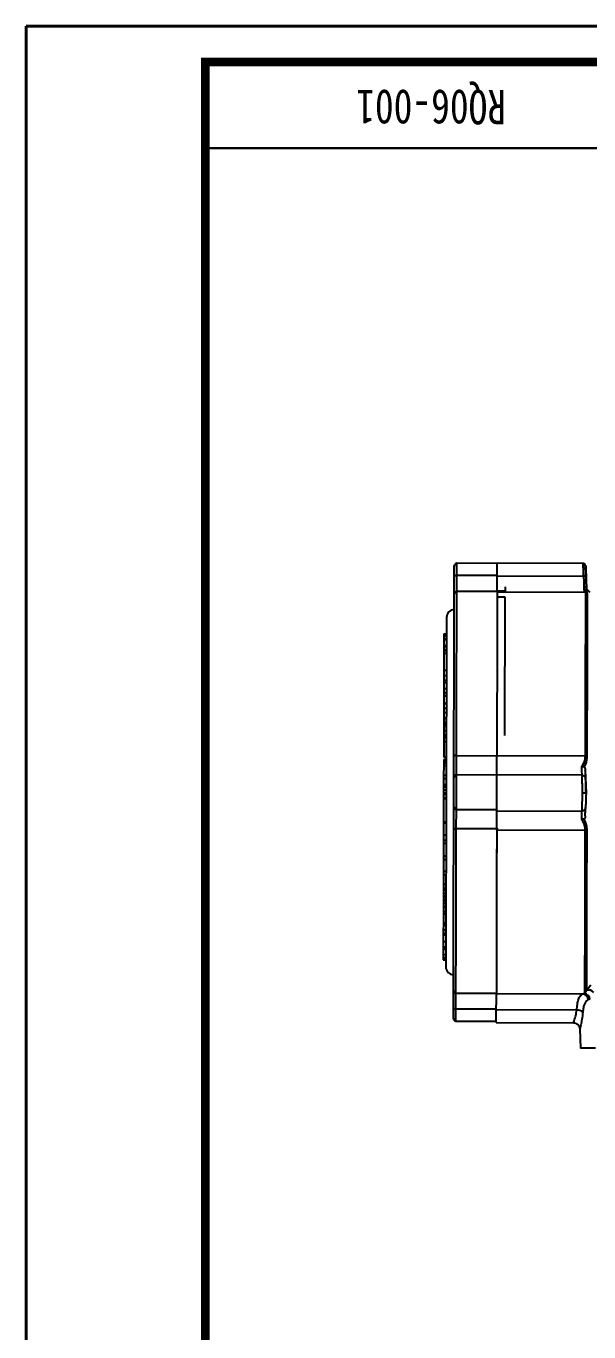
# Model space of a CAD drawing. Header units: millimetres. Extents: x 2642 to 4256, y 821 to 2003.
# Drawn here: x 2642 to 2862, y 1491 to 2003 of the extents above; entities that cross this region are included whole.
import ezdxf

# ---------------------------------------------------------------- set-up
doc = ezdxf.new("R2010")
doc.units = ezdxf.units.MM
doc.layers.add('4-尺寸线', color=3, linetype='Continuous', lineweight=13)
doc.layers.add('粗实线', color=7, linetype='Continuous', lineweight=40)
doc.styles.get("Standard").update_dxf_attribs({"font": 'arial.ttf'})

# ---------------------------------------------------------------- blocks, each defined once
blk = doc.blocks.new('图框2')
for p in [(22181, 6629.57), (23795.37, 7810.82)]:
    blk.add_line(p, (22181, 7810.82))
at = {"const_width": 3.38}
blk.add_lwpolyline([(23781.31, 7796.75), (22251.31, 7796.75), (22251.31, 6643.63), (23781.31, 6643.63)], close=True, dxfattribs=at)
at = {"const_width": 0.844}
blk.add_lwpolyline([(22420.06, 7796.75), (22420.06, 7763), (22251.31, 7763)], dxfattribs=at)
at = {"layer": '4-尺寸线', "insert": (22339.78, 7780.77), "char_height": 13.5, "width": 168.75, "attachment_point": 5, "rotation": 180}
blk.add_mtext('\\pt148.5;{\\fSimSun|b0|i0|c134|p2;\\W0.8;RQ06-001}', dxfattribs=at)

msp = doc.modelspace()

# ---------------------------------------------------------------- linework, layer by layer
at = {"color": 7, "linetype": 'Continuous', "lineweight": 25}
for p, q in [((2810.408, 1787.41), (2810.418, 1792.078)), ((2826.261, 1792.045), (2810.418, 1792.078)), ((2860.098, 1792.008), (2826.261, 1792.08)), ((2810.395, 1781.088), (2810.408, 1787.41)), ((2810.408, 1787.41), (2826.251, 1787.376)), ((2826.25, 1787.145), (2860.085, 1787.073)), ((2826.395, 1781.054), (2810.395, 1781.088)), ((2826.39, 1778.754), (2826.395, 1781.054)), ((2829.395, 1781.104), (2826.395, 1781.11)), ((2826.395, 1781.11), (2826.395, 1781.054)), ((2829.395, 1781.104), (2829.394, 1780.875)), ((2829.398, 1782.834), (2829.395, 1781.104)), ((2860.241, 1782.763), (2860.239, 1781.675)), ((2862.651, 1780.588), (2861.239, 1782.005)), ((2861.24, 1781.998), (2861.239, 1782.005)), ((2829.39, 1778.747), (2826.39, 1778.754)), ((2860.822, 1780.659), (2826.394, 1780.733)), ((2829.274, 1724.646), (2829.39, 1778.747)), ((2805.354, 1762.231), (2805.349, 1759.87)), ((2805.355, 1762.58), (2805.354, 1762.231)), ((2805.354, 1762.231), (2806.354, 1762.229)), ((2805.357, 1763.674), (2805.355, 1762.58)), ((2805.355, 1762.58), (2806.355, 1762.578)), ((2805.358, 1763.944), (2805.357, 1763.674)), ((2805.357, 1763.674), (2806.357, 1763.672)), ((2805.359, 1764.445), (2805.358, 1763.944)), ((2805.358, 1763.944), (2806.358, 1763.942)), ((2805.359, 1764.445), (2806.359, 1764.443)), ((2805.343, 1756.906), (2805.329, 1750.2)), ((2805.345, 1757.954), (2805.343, 1756.906)), ((2805.343, 1756.906), (2806.343, 1756.904)), ((2805.346, 1758.288), (2805.345, 1757.954)), ((2805.345, 1757.954), (2806.345, 1757.952)), ((2805.348, 1759.449), (2805.346, 1758.288)), ((2805.346, 1758.288), (2806.346, 1758.286)), ((2805.349, 1759.87), (2805.348, 1759.449)), ((2805.348, 1759.449), (2806.348, 1759.447)), ((2805.349, 1759.87), (2806.349, 1759.868)), ((2805.329, 1750.2), (2805.324, 1748.161)), ((2805.329, 1750.2), (2806.329, 1750.198)), ((2805.318, 1745.194), (2805.313, 1743.057)), ((2805.32, 1746.239), (2805.318, 1745.194)), ((2806.318, 1745.192), (2805.318, 1745.194)), ((2805.324, 1748.161), (2805.32, 1746.239)), ((2805.32, 1746.239), (2806.32, 1746.237)), ((2805.324, 1748.161), (2806.324, 1748.158)), ((2805.309, 1741.155), (2805.307, 1740.128)), ((2805.307, 1740.128), (2806.307, 1740.126)), ((2805.31, 1741.594), (2805.309, 1741.084)), ((2805.31, 1741.493), (2805.309, 1741.155)), ((2805.31, 1741.493), (2805.309, 1741.155)), ((2805.309, 1741.155), (2806.309, 1741.153)), ((2805.313, 1743.057), (2805.31, 1741.493)), ((2805.31, 1741.493), (2806.31, 1741.491)), ((2805.313, 1743.057), (2806.313, 1743.055)), ((2805.297, 1735.309), (2805.293, 1733.655)), ((2805.301, 1737.096), (2805.297, 1735.309)), ((2805.297, 1735.309), (2806.297, 1735.307)), ((2805.301, 1737.233), (2806.301, 1737.231)), ((2805.301, 1737.096), (2806.301, 1737.094)), ((2805.285, 1729.772), (2805.283, 1729.032)), ((2805.288, 1731.431), (2805.285, 1729.772)), ((2805.285, 1729.772), (2806.285, 1729.77)), ((2805.289, 1731.703), (2805.288, 1731.431)), ((2805.288, 1731.431), (2806.288, 1731.429)), ((2805.293, 1733.655), (2805.289, 1731.703)), ((2805.289, 1731.703), (2806.289, 1731.701)), ((2805.293, 1733.655), (2806.293, 1733.653)), ((2805.274, 1724.884), (2805.273, 1724.057)), ((2805.278, 1726.528), (2805.274, 1724.884)), ((2805.274, 1724.884), (2806.274, 1724.882)), ((2805.282, 1728.187), (2805.278, 1726.528)), ((2805.278, 1726.528), (2806.278, 1726.526)), ((2805.283, 1729.032), (2805.282, 1728.459)), ((2805.282, 1728.459), (2806.282, 1728.457)), ((2805.282, 1728.459), (2805.282, 1728.187)), ((2805.282, 1728.187), (2806.282, 1728.185)), ((2805.283, 1729.032), (2806.283, 1729.03)), ((2805.269, 1722.232), (2805.256, 1716.144)), ((2805.272, 1723.808), (2805.269, 1722.243)), ((2805.269, 1722.243), (2806.269, 1722.241)), ((2805.273, 1724.057), (2805.272, 1723.808)), ((2805.272, 1723.808), (2806.272, 1723.806)), ((2805.273, 1724.057), (2806.273, 1724.055)), ((2805.252, 1714.442), (2805.251, 1714.05)), ((2805.253, 1715), (2805.252, 1714.442)), ((2805.252, 1714.442), (2806.252, 1714.44)), ((2805.253, 1715), (2806.253, 1714.998)), ((2805.254, 1715.144), (2806.254, 1715.142)), ((2805.256, 1716.144), (2806.256, 1716.142)), ((2810.241, 1709.119), (2810.257, 1716.691)), ((2810.257, 1716.691), (2826.1, 1716.657)), ((2826.1, 1716.697), (2860.685, 1716.623)), ((2805.249, 1712.809), (2805.241, 1709.069)), ((2805.251, 1713.907), (2805.249, 1712.809)), ((2805.249, 1712.809), (2806.249, 1712.806)), ((2805.251, 1714.05), (2806.251, 1714.048)), ((2805.251, 1714.05), (2805.251, 1713.907)), ((2805.251, 1713.907), (2806.251, 1713.904)), ((2860.094, 1713.734), (2859.263, 1712.28)), ((2860.152, 1713.716), (2860.094, 1713.734)), ((2860.8, 1713.362), (2860.255, 1712.213)), ((2860.775, 1710.95), (2861.068, 1702.005)), ((2805.231, 1704.589), (2805.228, 1703.337)), ((2805.232, 1705.197), (2805.231, 1704.589)), ((2805.231, 1704.446), (2806.231, 1704.444)), ((2805.233, 1705.428), (2805.232, 1705.197)), ((2805.232, 1705.197), (2806.232, 1705.195)), ((2805.235, 1706.497), (2805.233, 1705.63)), ((2805.233, 1705.63), (2805.233, 1705.428)), ((2805.233, 1705.428), (2806.233, 1705.426)), ((2805.236, 1706.843), (2805.235, 1706.497)), ((2805.237, 1707.479), (2805.236, 1706.843)), ((2805.238, 1707.74), (2805.237, 1707.56)), ((2805.237, 1707.56), (2805.237, 1707.479)), ((2805.241, 1709.069), (2805.238, 1707.74)), ((2805.238, 1707.74), (2806.238, 1707.738)), ((2805.241, 1709.069), (2806.241, 1709.067)), ((2810.212, 1695.638), (2810.241, 1709.119)), ((2826.084, 1709.085), (2810.241, 1709.119)), ((2859.386, 1709.056), (2826.084, 1709.128)), ((2805.221, 1699.868), (2805.194, 1687.139)), ((2805.222, 1700.144), (2805.221, 1699.868)), ((2805.221, 1699.868), (2806.221, 1699.866)), ((2805.222, 1700.144), (2806.222, 1700.142)), ((2805.225, 1701.95), (2806.225, 1701.948)), ((2805.225, 1701.634), (2806.225, 1701.631)), ((2805.225, 1701.634), (2805.225, 1701.576)), ((2805.225, 1701.576), (2806.225, 1701.574)), ((2805.228, 1703.337), (2805.226, 1702.124)), ((2805.226, 1702.124), (2806.226, 1702.122)), ((2805.228, 1703.337), (2806.228, 1703.335)), ((2861.068, 1702.005), (2861.068, 1702.005)), ((2810.196, 1688.066), (2810.212, 1695.638)), ((2810.212, 1695.638), (2826.055, 1695.605)), ((2826.053, 1695.032), (2859.356, 1694.961)), ((2806.201, 1690.625), (2805.201, 1690.628)), ((2805.201, 1690.405), (2806.201, 1690.403)), ((2859.219, 1691.738), (2860.043, 1690.28)), ((2860.211, 1691.8), (2860.791, 1690.544)), ((2805.191, 1685.718), (2805.186, 1683.543)), ((2805.191, 1685.718), (2806.191, 1685.716)), ((2826.196, 1688.032), (2810.196, 1688.066)), ((2860.623, 1687.388), (2826.037, 1687.462)), ((2826.176, 1678.646), (2826.196, 1688.032)), ((2826.196, 1688.319), (2826.196, 1688.032)), ((2805.184, 1682.352), (2805.173, 1677.392)), ((2805.186, 1683.543), (2805.184, 1682.352)), ((2805.184, 1682.352), (2806.184, 1682.35)), ((2805.186, 1683.543), (2806.186, 1683.541)), ((2805.17, 1675.97), (2805.16, 1671.486)), ((2805.173, 1677.359), (2805.17, 1675.97)), ((2805.17, 1675.97), (2806.17, 1675.968)), ((2805.173, 1677.392), (2806.173, 1677.389)), ((2805.173, 1677.392), (2805.173, 1677.359)), ((2805.173, 1677.359), (2806.173, 1677.357)), ((2805.157, 1670.01), (2805.15, 1666.465)), ((2805.158, 1670.171), (2805.157, 1670.01)), ((2805.157, 1670.01), (2806.157, 1670.007)), ((2805.16, 1671.486), (2805.158, 1670.171)), ((2805.158, 1670.171), (2806.158, 1670.169)), ((2805.16, 1671.486), (2806.16, 1671.484)), ((2805.143, 1663.451), (2805.141, 1662.4)), ((2805.146, 1664.788), (2805.143, 1663.451)), ((2805.145, 1664.144), (2806.145, 1664.141)), ((2805.149, 1666.363), (2805.146, 1664.797)), ((2805.146, 1664.797), (2806.146, 1664.795)), ((2805.146, 1664.569), (2806.146, 1664.567)), ((2805.15, 1666.465), (2805.149, 1666.363)), ((2805.15, 1666.465), (2805.149, 1666.363)), ((2805.149, 1666.363), (2806.149, 1666.361)), ((2805.15, 1666.465), (2806.15, 1666.463)), ((2805.133, 1658.87), (2805.13, 1657.525)), ((2805.136, 1659.935), (2805.133, 1658.87)), ((2805.133, 1658.87), (2806.133, 1658.868)), ((2805.138, 1661.263), (2805.136, 1660.149)), ((2805.136, 1660.149), (2806.136, 1660.147)), ((2805.136, 1660.149), (2805.136, 1659.935)), ((2805.136, 1659.935), (2806.136, 1659.933)), ((2805.138, 1661.263), (2806.138, 1661.26)), ((2805.139, 1661.711), (2806.139, 1661.709)), ((2805.142, 1662.745), (2806.142, 1662.743)), ((2805.124, 1654.701), (2805.117, 1651.124)), ((2805.126, 1655.561), (2805.124, 1654.701)), ((2805.124, 1654.701), (2806.124, 1654.699)), ((2805.13, 1657.312), (2805.126, 1655.561)), ((2805.126, 1655.561), (2806.126, 1655.558)), ((2805.13, 1657.525), (2806.13, 1657.523)), ((2805.13, 1657.525), (2805.13, 1657.312)), ((2805.13, 1657.312), (2806.13, 1657.309)), ((2805.111, 1648.313), (2805.108, 1647.092)), ((2805.115, 1650.178), (2805.111, 1648.568)), ((2805.111, 1648.568), (2806.111, 1648.565)), ((2805.111, 1648.568), (2805.111, 1648.313)), ((2805.111, 1648.313), (2806.111, 1648.311)), ((2805.117, 1651.124), (2805.115, 1650.361)), ((2805.115, 1650.361), (2806.115, 1650.359)), ((2805.115, 1650.361), (2805.115, 1650.178)), ((2805.115, 1650.178), (2806.115, 1650.176)), ((2805.117, 1651.124), (2806.117, 1651.121)), ((2805.101, 1643.922), (2805.097, 1641.728)), ((2805.107, 1646.525), (2805.101, 1643.922)), ((2805.101, 1643.922), (2806.101, 1643.92)), ((2805.108, 1647.092), (2805.107, 1646.525)), ((2805.107, 1646.525), (2806.107, 1646.523)), ((2805.108, 1647.092), (2806.108, 1647.09)), ((2805.09, 1638.781), (2805.088, 1637.646)), ((2805.088, 1637.646), (2806.088, 1637.644)), ((2805.088, 1637.646), (2805.088, 1637.475)), ((2805.095, 1640.877), (2805.09, 1638.781)), ((2805.09, 1638.781), (2806.09, 1638.779)), ((2805.097, 1641.661), (2805.095, 1640.921)), ((2805.095, 1640.921), (2805.095, 1640.877)), ((2805.095, 1640.921), (2806.095, 1640.919)), ((2805.095, 1640.877), (2806.095, 1640.875)), ((2805.097, 1641.728), (2806.097, 1641.726)), ((2805.097, 1641.728), (2805.097, 1641.661)), ((2805.097, 1641.661), (2806.097, 1641.659)), ((2805.088, 1637.475), (2805.086, 1636.86)), ((2805.086, 1636.86), (2806.086, 1636.858)), ((2805.086, 1636.86), (2805.086, 1636.638)), ((2805.086, 1636.638), (2806.086, 1636.636)), ((2805.088, 1637.475), (2806.088, 1637.472)), ((2810.045, 1617.347), (2810.058, 1623.67)), ((2810.058, 1623.67), (2825.901, 1623.636)), ((2825.9, 1623.427), (2859.776, 1623.355)), ((2859.776, 1623.355), (2860.487, 1623.575)), ((2861.196, 1624.661), (2862.908, 1626.925)), ((2810.035, 1612.679), (2810.045, 1617.347)), ((2825.887, 1617.313), (2810.045, 1617.347)), ((2862.586, 1621.207), (2861.935, 1620.979)), ((2810.035, 1612.679), (2825.877, 1612.645)), ((2825.876, 1612.08), (2856.113, 1612.016)), ((2857.403, 1616.948), (2825.887, 1617.015)), ((2858.605, 1609.634), (2858.855, 1602.01))]:
    msp.add_line(p, q, dxfattribs=at)
at = {"color": 7, "linetype": 'Continuous', "lineweight": 25, "flags": 128}
for points in [[(2809.407, 1787.061), (2809.427, 1787.129), (2809.484, 1787.195), (2809.576, 1787.256), (2809.701, 1787.309), (2809.852, 1787.352), (2810.025, 1787.384), (2810.213, 1787.404), (2810.408, 1787.41)], [(2810.257, 1716.691), (2810.268, 1721.95), (2810.279, 1727.121), (2810.29, 1732.18), (2810.301, 1737.104), (2810.311, 1741.87), (2810.321, 1746.458), (2810.33, 1750.847), (2810.339, 1755.016), (2810.347, 1758.947), (2810.355, 1762.622), (2810.362, 1766.025), (2810.369, 1769.139), (2810.375, 1771.952), (2810.38, 1774.449), (2810.385, 1776.621), (2810.389, 1778.456), (2810.392, 1779.947), (2810.395, 1781.088)], [(2860.822, 1780.659), (2860.82, 1779.507), (2860.817, 1778.009), (2860.813, 1776.171), (2860.808, 1774.002), (2860.803, 1771.511), (2860.797, 1768.71), (2860.79, 1765.61), (2860.783, 1762.227), (2860.775, 1758.574), (2860.767, 1754.669), (2860.758, 1750.529), (2860.749, 1746.172), (2860.739, 1741.617), (2860.729, 1736.886), (2860.718, 1731.999), (2860.708, 1726.978), (2860.697, 1721.845), (2860.685, 1716.623)], [(2861.529, 1780.37), (2861.526, 1779.222), (2861.523, 1777.729), (2861.519, 1775.898), (2861.515, 1773.737), (2861.509, 1771.255), (2861.503, 1768.464), (2861.497, 1765.376), (2861.49, 1762.005), (2861.482, 1758.366), (2861.474, 1754.475), (2861.465, 1750.35), (2861.455, 1746.009), (2861.446, 1741.471), (2861.436, 1736.757), (2861.425, 1731.887), (2861.415, 1726.885), (2861.404, 1721.771), (2861.392, 1716.568)], [(2810.058, 1623.67), (2810.061, 1624.81), (2810.064, 1626.301), (2810.068, 1628.137), (2810.072, 1630.308), (2810.078, 1632.806), (2810.084, 1635.618), (2810.09, 1638.733), (2810.098, 1642.135), (2810.105, 1645.81), (2810.114, 1649.741), (2810.123, 1653.911), (2810.132, 1658.299), (2810.142, 1662.887), (2810.152, 1667.654), (2810.163, 1672.578), (2810.173, 1677.636), (2810.185, 1682.807), (2810.196, 1688.066)], [(2860.623, 1687.388), (2860.611, 1681.929), (2860.6, 1676.568), (2860.589, 1671.331), (2860.578, 1666.243), (2860.567, 1661.331), (2860.557, 1656.618), (2860.548, 1652.126), (2860.539, 1647.878), (2860.53, 1643.895), (2860.522, 1640.195), (2860.515, 1636.798), (2860.508, 1633.719), (2860.502, 1630.975), (2860.497, 1628.577), (2860.493, 1626.538), (2860.489, 1624.868), (2860.487, 1623.575)], [(2861.33, 1687.44), (2861.319, 1682.209), (2861.308, 1677.066), (2861.297, 1672.037), (2861.287, 1667.143), (2861.277, 1662.406), (2861.267, 1657.848), (2861.258, 1653.49), (2861.249, 1649.351), (2861.24, 1645.45), (2861.233, 1641.805), (2861.225, 1638.431), (2861.219, 1635.345), (2861.213, 1632.56), (2861.208, 1630.088), (2861.203, 1627.942), (2861.199, 1626.13), (2861.196, 1624.661)], [(2809.045, 1617.701), (2809.064, 1617.632), (2809.121, 1617.566), (2809.213, 1617.505), (2809.338, 1617.452), (2809.489, 1617.408), (2809.662, 1617.375), (2809.85, 1617.354), (2810.045, 1617.347)]]:
    msp.add_lwpolyline(points, dxfattribs=at)
at = {"color": 7, "linetype": 'Continuous', "lineweight": 25}
for centre, radius, start, end in [((2810.416, 1791.078), 1, 89.87751, 179.87751), ((2810.385, 1780.096), 0.992, 89.41535, 179.40777), ((2809.373, 1770.881), 3, 89.87751, 179.87751), ((2810.012, 1715.16), 1.551, 80.89854, 119.14308), ((2810.208, 1708.15), 0.97, 88.05077, 177.92611), ((2810.183, 1696.608), 0.97, 181.82891, 271.70426), ((2809.957, 1689.598), 1.551, 240.61194, 278.85648), ((2809.08, 1633.881), 3, 179.87751, 269.87751), ((2810.052, 1624.662), 0.992, 180.34725, 270.33968), ((2859.343, 1620.792), 2.599, 4.13755, 80.39959), ((2859.974, 1621.006), 2.62, 4.39901, 78.72064), ((2862.106, 1622.119), 2.7, 41.22775, 109.68883), ((2810.037, 1613.679), 1, 179.87751, 269.87751), ((2857.425, 1612.991), 3.957, 53.57818, 90.31639)]:
    msp.add_arc(centre, radius, start, end, dxfattribs=at)
for points, knots in [([(2809.407, 1787.061), (2809.409, 1787.615), (2809.411, 1788.75), (2809.414, 1790.05), (2809.416, 1790.921), (2809.416, 1791.028), (2809.416, 1791.081)], [0, 0, 0, 0, 0.244178, 0.5, 0.755822, 1, 1, 1, 1]), ([(2826.25, 1787.145), (2826.252, 1787.838), (2826.255, 1789.224), (2826.258, 1790.831), (2826.26, 1791.792), (2826.261, 1792.196), (2826.261, 1792.08), (2826.261, 1792.08)], [0, 0, 0, 0, 0.2499989, 0.4999978, 0.7499967, 0.9999956, 1, 1, 1, 1]), ([(2861.065, 1786.825), (2861.039, 1787.423), (2860.989, 1788.55), (2860.886, 1790.172), (2860.739, 1791.323), (2860.503, 1791.833), (2860.212, 1791.977), (2860.054, 1792.003), (2859.972, 1792.008), (2859.933, 1792.008), (2859.915, 1792.008)], [0, 0, 0, 0, 0.2193649, 0.4129371, 0.7194023, 0.9145926, 0.9691015, 0.9866348, 0.9936343, 1, 1, 1, 1]), ([(2860.085, 1787.073), (2860.071, 1787.57), (2860.044, 1788.532), (2860.001, 1790.075), (2859.963, 1791.381), (2859.944, 1792.07), (2859.948, 1791.947), (2859.948, 1791.922)], [0, 0, 0, 0, 0.1777649, 0.3440798, 0.6411076, 0.9252037, 1, 1, 1, 1]), ([(2809.393, 1780.106), (2809.393, 1780.34), (2809.394, 1780.815), (2809.397, 1782.399), (2809.402, 1784.491), (2809.406, 1786.214), (2809.407, 1787.061)], [0, 0, 0, 0, 0.2457963, 0.5, 0.7542037, 1, 1, 1, 1]), ([(2860.085, 1787.073), (2860.116, 1786.201), (2860.176, 1784.561), (2860.22, 1783.336), (2860.241, 1782.763)], [0, 0, 0, 0, 0.5316368, 1, 1, 1, 1]), ([(2861.083, 1786.763), (2861.069, 1786.806), (2861.047, 1786.871), (2860.921, 1786.946), (2860.792, 1786.996), (2860.633, 1787.035), (2860.402, 1787.07), (2860.21, 1787.072), (2860.085, 1787.073)], [0, 0, 0, 0, 0.2396181, 0.368465, 0.5000016, 0.631538, 0.7603841, 1, 1, 1, 1]), ([(2861.084, 1786.763), (2861.064, 1787.366), (2861.024, 1788.57), (2860.979, 1789.948), (2860.95, 1790.84), (2860.94, 1791.142), (2860.95, 1790.836), (2860.979, 1789.943), (2861.024, 1788.566), (2861.064, 1787.364), (2861.084, 1786.763)], [0, 0, 0, 0, 0.1251383, 0.2502561, 0.3753727, 0.5004304, 0.6253971, 0.7502836, 0.8751239, 1, 1, 1, 1]), ([(2861.24, 1781.998), (2861.217, 1782.676), (2861.173, 1784.042), (2861.113, 1785.852), (2861.084, 1786.763)], [0, 0, 0, 0, 0.496466, 1, 1, 1, 1]), ([(2861.084, 1786.763), (2861.113, 1785.854), (2861.173, 1784.044), (2861.217, 1782.678), (2861.24, 1781.998)], [0, 0, 0, 0, 0.50237507, 1, 1, 1, 1]), ([(2860.985, 1781.436), (2860.938, 1781.474), (2860.838, 1781.555), (2860.646, 1781.637), (2860.442, 1781.68), (2860.301, 1781.677), (2860.239, 1781.675)], [0, 0, 0, 0, 0.2391493, 0.4971627, 0.7785241, 1, 1, 1, 1]), ([(2860.239, 1781.675), (2860.409, 1781.449), (2860.742, 1781.009), (2860.796, 1780.774), (2860.822, 1780.659)], [0, 0, 0, 0, 0.51151, 1, 1, 1, 1]), ([(2861.239, 1781.998), (2861.234, 1782.052), (2861.225, 1782.157), (2861.14, 1782.359), (2861.027, 1782.482), (2860.935, 1782.553), (2860.934, 1782.553), (2860.931, 1782.556), (2860.919, 1782.565), (2860.825, 1782.632), (2860.608, 1782.744), (2860.368, 1782.756), (2860.241, 1782.763)], [0, 0, 0, 0, 0.1327495, 0.2588281, 0.507271, 0.5073526, 0.5079526, 0.5095815, 0.5156813, 0.5392472, 0.7549274, 1, 1, 1, 1]), ([(2860.985, 1781.436), (2861.142, 1781.204), (2861.455, 1780.742), (2861.504, 1780.494), (2861.529, 1780.37)], [0, 0, 0, 0, 0.5006525, 1, 1, 1, 1]), ([(2861.238, 1781.333), (2861.232, 1781.31), (2861.223, 1781.278), (2861.137, 1781.316), (2861.063, 1781.367), (2861.01, 1781.414), (2860.985, 1781.436)], [0, 0, 0, 0, 0.5469017, 0.7855349, 0.9022486, 1, 1, 1, 1]), ([(2861.238, 1781.333), (2861.238, 1781.334), (2861.238, 1781.351), (2861.238, 1781.456), (2861.239, 1781.664), (2861.239, 1781.883), (2861.239, 1781.998)], [0, 0, 0, 0, 0.0080689, 0.080583, 0.5145774, 1, 1, 1, 1]), ([(2809.257, 1716.514), (2809.262, 1719.01), (2809.273, 1724.048), (2809.288, 1731.425), (2809.304, 1738.667), (2809.319, 1745.646), (2809.333, 1752.249), (2809.346, 1758.342), (2809.358, 1763.835), (2809.368, 1768.647), (2809.377, 1772.709), (2809.384, 1775.978), (2809.389, 1778.517), (2809.391, 1779.58), (2809.393, 1780.106)], [0, 0, 0, 0, 0.0799588, 0.1613715, 0.2441424, 0.3288926, 0.4142166, 0.5, 0.5857784, 0.6711024, 0.7558576, 0.8386237, 0.9200388, 1, 1, 1, 1]), ([(2806.373, 1770.887), (2806.373, 1770.832), (2806.372, 1770.722), (2806.371, 1769.812), (2806.367, 1768.327), (2806.363, 1766.153), (2806.357, 1763.322), (2806.349, 1759.808), (2806.34, 1755.654), (2806.33, 1750.91), (2806.319, 1745.649), (2806.307, 1739.957), (2806.294, 1733.935), (2806.281, 1727.711), (2806.267, 1721.346), (2806.253, 1714.993), (2806.24, 1708.655), (2806.231, 1704.476), (2806.226, 1702.387)], [0, 0, 0, 0, 0.058246, 0.11649693, 0.17824009, 0.23998813, 0.30380301, 0.36862551, 0.4341376, 0.5, 0.56586239, 0.63137448, 0.69619698, 0.76001186, 0.82175502, 0.88350306, 0.9417503, 1, 1, 1, 1]), ([(2805.307, 1740.128), (2805.306, 1739.798), (2805.305, 1739.161), (2805.303, 1738.384), (2805.302, 1737.773), (2805.301, 1737.451), (2805.301, 1737.282), (2805.301, 1737.233)], [0, 0, 0, 0, 0.3287543, 0.6337994, 0.7646363, 0.9315296, 1, 1, 1, 1]), ([(2805.301, 1737.233), (2805.301, 1737.17), (2805.301, 1737.085), (2805.301, 1737.107), (2805.301, 1737.113)], [0, 0, 0, 0, 0.7378069, 1, 1, 1, 1]), ([(2805.254, 1715.144), (2805.254, 1715.141), (2805.254, 1715.136), (2805.253, 1714.939), (2805.253, 1714.893)], [0, 0, 0, 0, 0.7701165, 1, 1, 1, 1]), ([(2809.239, 1708.185), (2809.24, 1708.576), (2809.241, 1709.371), (2809.246, 1711.361), (2809.251, 1713.775), (2809.255, 1715.611), (2809.257, 1716.514)], [0, 0, 0, 0, 0.2457963, 0.5, 0.7542037, 1, 1, 1, 1]), ([(2860.685, 1716.623), (2860.658, 1716.121), (2860.601, 1715.094), (2860.265, 1714.194), (2860.094, 1713.734)], [0, 0, 0, 0, 0.4884898, 1, 1, 1, 1]), ([(2861.392, 1716.568), (2861.364, 1716.002), (2861.308, 1714.867), (2860.969, 1713.864), (2860.8, 1713.362)], [0, 0, 0, 0, 0.499286, 1, 1, 1, 1]), ([(2860.255, 1712.213), (2860.111, 1712.241), (2859.821, 1712.296), (2859.45, 1712.285), (2859.263, 1712.28)], [0, 0, 0, 0, 0.4948171, 1, 1, 1, 1]), ([(2859.263, 1712.28), (2859.29, 1711.565), (2859.343, 1710.182), (2859.372, 1709.423), (2859.386, 1709.056)], [0, 0, 0, 0, 0.5167256, 1, 1, 1, 1]), ([(2860.8, 1713.362), (2860.757, 1713.396), (2860.67, 1713.466), (2860.51, 1713.563), (2860.336, 1713.649), (2860.213, 1713.693), (2860.152, 1713.716)], [0, 0, 0, 0, 0.24739087, 0.49972223, 0.75219654, 1, 1, 1, 1]), ([(2860.255, 1712.213), (2860.296, 1712.201), (2860.377, 1712.176), (2860.484, 1712.075), (2860.574, 1711.939), (2860.67, 1711.714), (2860.749, 1711.378), (2860.766, 1711.098), (2860.775, 1710.95)], [0, 0, 0, 0, 0.1116726, 0.2224733, 0.3337517, 0.4562523, 0.7126739, 1, 1, 1, 1]), ([(2860.882, 1707.696), (2860.869, 1708.081), (2860.844, 1708.862), (2860.798, 1710.247), (2860.775, 1710.95)], [0, 0, 0, 0, 0.4921548, 1, 1, 1, 1]), ([(2805.232, 1705.197), (2805.232, 1705.17), (2805.232, 1705.114), (2805.232, 1704.964), (2805.231, 1704.755), (2805.231, 1704.575), (2805.231, 1704.468), (2805.231, 1704.446)], [0, 0, 0, 0, 0.2821351, 0.5661087, 0.7576061, 0.9501635, 1, 1, 1, 1]), ([(2805.238, 1707.74), (2805.237, 1707.265), (2805.234, 1706.183), (2805.233, 1705.621), (2805.233, 1705.469), (2805.233, 1705.428)], [0, 0, 0, 0, 0.3643853, 0.8308514, 1, 1, 1, 1]), ([(2809.226, 1702.381), (2809.228, 1702.992), (2809.23, 1704.245), (2809.234, 1705.961), (2809.237, 1707.38), (2809.238, 1707.921), (2809.239, 1708.185)], [0, 0, 0, 0, 0.244178, 0.5, 0.755822, 1, 1, 1, 1]), ([(2859.386, 1709.057), (2859.57, 1709.038), (2859.955, 1709), (2860.453, 1708.687), (2860.803, 1708.23), (2860.856, 1707.869), (2860.882, 1707.696)], [0, 0, 0, 0, 0.2401532, 0.4994831, 0.7591014, 1, 1, 1, 1]), ([(2859.386, 1709.056), (2859.393, 1708.791), (2859.406, 1708.251), (2859.441, 1706.849), (2859.484, 1705.263), (2859.527, 1703.599), (2859.553, 1702.565), (2859.568, 1702.008)], [0, 0, 0, 0, 0.210699, 0.4283077, 0.6613624, 0.8175755, 1, 1, 1, 1]), ([(2861.068, 1702.005), (2861.048, 1702.621), (2861.008, 1703.853), (2860.953, 1705.524), (2860.908, 1706.909), (2860.891, 1707.433), (2860.882, 1707.696)], [0, 0, 0, 0, 0.2499144, 0.4998312, 0.749722, 1, 1, 1, 1]), ([(2805.225, 1701.575), (2805.224, 1701.172), (2805.222, 1700.482), (2805.222, 1700.244), (2805.222, 1700.144)], [0, 0, 0, 0, 0.58376, 1, 1, 1, 1]), ([(2805.226, 1702.124), (2805.226, 1702.12), (2805.226, 1702.113), (2805.226, 1702.055), (2805.226, 1701.985), (2805.225, 1701.95)], [0, 0, 0, 0, 0.35685995, 0.67713998, 1, 1, 1, 1]), ([(2805.226, 1702.074), (2805.226, 1702.009), (2805.225, 1701.801), (2805.225, 1701.702), (2805.225, 1701.634)], [0, 0, 0, 0, 0.30921114, 1, 1, 1, 1]), ([(2806.226, 1702.387), (2806.222, 1700.298), (2806.213, 1696.12), (2806.199, 1689.781), (2806.186, 1683.429), (2806.172, 1677.063), (2806.159, 1670.84), (2806.146, 1664.817), (2806.134, 1659.125), (2806.123, 1653.864), (2806.113, 1649.121), (2806.104, 1644.967), (2806.096, 1641.453), (2806.09, 1638.622), (2806.085, 1636.448), (2806.082, 1634.962), (2806.08, 1634.052), (2806.08, 1633.942), (2806.08, 1633.887)], [0, 0, 0, 0, 0.05824723, 0.11649692, 0.17824009, 0.23998812, 0.30380301, 0.36862551, 0.43413759, 0.5, 0.5658624, 0.63137448, 0.69619698, 0.76001187, 0.82175503, 0.88350307, 0.94174906, 1, 1, 1, 1]), ([(2809.214, 1696.577), (2809.215, 1696.841), (2809.216, 1697.382), (2809.219, 1698.8), (2809.222, 1700.517), (2809.225, 1701.769), (2809.226, 1702.381)], [0, 0, 0, 0, 0.244178, 0.5, 0.755822, 1, 1, 1, 1]), ([(2859.568, 1702.008), (2859.551, 1701.451), (2859.52, 1700.417), (2859.47, 1698.752), (2859.421, 1697.166), (2859.38, 1695.765), (2859.364, 1695.226), (2859.356, 1694.961)], [0, 0, 0, 0, 0.1824675, 0.3387374, 0.5719456, 0.7894595, 1, 1, 1, 1]), ([(2861.068, 1702.005), (2861.056, 1702.005), (2861.026, 1702.005), (2860.806, 1702.006), (2860.52, 1702.008), (2860.236, 1702.009), (2859.912, 1702.009), (2859.682, 1702.009), (2859.568, 1702.008)], [0, 0, 0, 0, 0.18848, 0.4272136, 0.5636211, 0.7073559, 0.8543277, 1, 1, 1, 1]), ([(2861.068, 1702.005), (2861.046, 1701.387), (2861, 1700.158), (2860.938, 1698.497), (2860.887, 1697.11), (2860.867, 1696.582), (2860.858, 1696.315)], [0, 0, 0, 0, 0.2507124, 0.4986063, 0.745722, 1, 1, 1, 1]), ([(2809.196, 1688.247), (2809.198, 1689.15), (2809.202, 1690.987), (2809.207, 1693.401), (2809.211, 1695.391), (2809.213, 1696.186), (2809.214, 1696.577)], [0, 0, 0, 0, 0.24579633, 0.5, 0.75420367, 1, 1, 1, 1]), ([(2859.356, 1694.961), (2859.34, 1694.594), (2859.308, 1693.835), (2859.249, 1692.452), (2859.219, 1691.738)], [0, 0, 0, 0, 0.4833289, 1, 1, 1, 1]), ([(2860.858, 1696.315), (2860.831, 1696.142), (2860.776, 1695.781), (2860.424, 1695.325), (2859.925, 1695.015), (2859.54, 1694.978), (2859.356, 1694.961)], [0, 0, 0, 0, 0.2408964, 0.5005148, 0.7598458, 1, 1, 1, 1]), ([(2860.737, 1693.061), (2860.763, 1693.76), (2860.814, 1695.145), (2860.843, 1695.927), (2860.858, 1696.315)], [0, 0, 0, 0, 0.5043694, 1, 1, 1, 1]), ([(2805.201, 1690.405), (2805.2, 1690.219), (2805.2, 1689.922), (2805.198, 1689.13), (2805.196, 1688.277), (2805.194, 1687.228), (2805.192, 1686.35), (2805.191, 1685.826), (2805.191, 1685.718)], [0, 0, 0, 0, 0.2971115, 0.4738096, 0.6178895, 0.7619023, 0.9507985, 1, 1, 1, 1]), ([(2805.201, 1690.585), (2805.201, 1690.597), (2805.201, 1690.649), (2805.201, 1690.511), (2805.201, 1690.405)], [0, 0, 0, 0, 0.23224333, 1, 1, 1, 1]), ([(2860.211, 1691.8), (2860.068, 1691.774), (2859.778, 1691.72), (2859.407, 1691.732), (2859.219, 1691.738)], [0, 0, 0, 0, 0.4935466, 1, 1, 1, 1]), ([(2860.791, 1690.544), (2860.695, 1690.49), (2860.543, 1690.405), (2860.274, 1690.32), (2860.122, 1690.294), (2860.043, 1690.28)], [0, 0, 0, 0, 0.454384, 0.7189542, 1, 1, 1, 1]), ([(2860.043, 1690.28), (2860.213, 1689.819), (2860.545, 1688.918), (2860.597, 1687.89), (2860.623, 1687.388)], [0, 0, 0, 0, 0.5115088, 1, 1, 1, 1]), ([(2860.737, 1693.061), (2860.727, 1692.912), (2860.708, 1692.63), (2860.627, 1692.292), (2860.529, 1692.069), (2860.439, 1691.935), (2860.332, 1691.837), (2860.252, 1691.813), (2860.211, 1691.8)], [0, 0, 0, 0, 0.2899249, 0.5479671, 0.6695696, 0.7795481, 0.889482, 1, 1, 1, 1]), ([(2860.791, 1690.544), (2860.947, 1690.056), (2861.259, 1689.081), (2861.306, 1687.987), (2861.33, 1687.44)], [0, 0, 0, 0, 0.5006519, 1, 1, 1, 1]), ([(2809.06, 1624.656), (2809.061, 1625.182), (2809.064, 1626.244), (2809.069, 1628.783), (2809.076, 1632.052), (2809.085, 1636.115), (2809.095, 1640.927), (2809.107, 1646.419), (2809.12, 1652.513), (2809.134, 1659.116), (2809.149, 1666.095), (2809.164, 1673.337), (2809.18, 1680.714), (2809.191, 1685.751), (2809.196, 1688.247)], [0, 0, 0, 0, 0.07995876, 0.16137147, 0.24414236, 0.32889261, 0.41421659, 0.49999999, 0.58577836, 0.67110241, 0.75585763, 0.83862366, 0.92003884, 1, 1, 1, 1]), ([(2805.145, 1664.187), (2805.144, 1663.936), (2805.143, 1663.519), (2805.142, 1662.74), (2805.14, 1661.988), (2805.139, 1661.526), (2805.138, 1661.263)], [0, 0, 0, 0, 0.31350513, 0.52095186, 0.72715375, 1, 1, 1, 1]), ([(2805.145, 1664.144), (2805.144, 1664.017), (2805.144, 1663.695), (2805.143, 1663.205), (2805.142, 1662.895), (2805.142, 1662.745)], [0, 0, 0, 0, 0.2516938, 0.63895425, 1, 1, 1, 1]), ([(2805.146, 1664.758), (2805.146, 1664.765), (2805.146, 1664.787), (2805.146, 1664.587), (2805.145, 1664.329), (2805.145, 1664.187)], [0, 0, 0, 0, 0.1818352, 0.549382, 1, 1, 1, 1]), ([(2805.146, 1664.569), (2805.145, 1664.522), (2805.145, 1664.436), (2805.145, 1664.288), (2805.145, 1664.192), (2805.145, 1664.144)], [0, 0, 0, 0, 0.3795737, 0.6815332, 1, 1, 1, 1]), ([(2805.146, 1664.797), (2805.146, 1664.782), (2805.146, 1664.752), (2805.146, 1664.694), (2805.146, 1664.624), (2805.146, 1664.575), (2805.146, 1664.569)], [0, 0, 0, 0, 0.2520201, 0.5042319, 0.9403511, 1, 1, 1, 1]), ([(2805.142, 1662.745), (2805.141, 1662.493), (2805.14, 1662.051), (2805.139, 1661.737), (2805.139, 1661.736), (2805.139, 1661.735)], [0, 0, 0, 0, 0.4389962, 0.7712172, 1, 1, 1, 1]), ([(2809.045, 1617.701), (2809.047, 1618.548), (2809.051, 1620.27), (2809.055, 1622.362), (2809.059, 1623.947), (2809.06, 1624.422), (2809.06, 1624.656)], [0, 0, 0, 0, 0.2457963, 0.5, 0.7542037, 1, 1, 1, 1]), ([(2857.403, 1616.948), (2857.474, 1617.747), (2857.612, 1619.313), (2858.072, 1621.2), (2858.749, 1622.68), (2859.423, 1623.122), (2859.776, 1623.355)], [0, 0, 0, 0, 0.2456313, 0.4818963, 0.7279559, 1, 1, 1, 1]), ([(2860.487, 1623.575), (2860.605, 1623.71), (2860.837, 1623.972), (2861.078, 1624.435), (2861.196, 1624.661)], [0, 0, 0, 0, 0.5119709, 1, 1, 1, 1]), ([(2809.037, 1613.681), (2809.037, 1613.734), (2809.037, 1613.841), (2809.039, 1614.711), (2809.042, 1616.012), (2809.044, 1617.147), (2809.045, 1617.701)], [0, 0, 0, 0, 0.244178, 0.5, 0.755822, 1, 1, 1, 1]), ([(2861.935, 1620.979), (2861.612, 1620.805), (2860.996, 1620.474), (2860.382, 1619.371), (2859.961, 1617.956), (2859.839, 1616.792), (2859.775, 1616.175)], [0, 0, 0, 0, 0.2703279, 0.514495, 0.7428516, 1, 1, 1, 1]), ([(2856.092, 1612.016), (2856.403, 1611.985), (2856.882, 1611.938), (2857.461, 1611.636), (2857.861, 1611.323), (2858.186, 1610.932), (2858.505, 1610.363), (2858.567, 1609.885), (2858.607, 1609.575)], [0, 0, 0, 0, 0.2397244, 0.3685508, 0.5000393, 0.631522, 0.7603319, 1, 1, 1, 1]), ([(2856.113, 1612.016), (2856.139, 1612.079), (2856.192, 1612.206), (2856.572, 1613.224), (2857.063, 1614.777), (2857.289, 1616.217), (2857.403, 1616.948)], [0, 0, 0, 0, 0.2379914, 0.4818785, 0.7367294, 1, 1, 1, 1]), ([(2859.775, 1616.175), (2859.67, 1615.185), (2859.466, 1613.263), (2859.01, 1611.149), (2858.669, 1609.819), (2858.633, 1609.693), (2858.616, 1609.634)], [0, 0, 0, 0, 0.2781733, 0.5397402, 0.7842945, 1, 1, 1, 1]), ([(2864.767, 1601.997), (2864.728, 1601.997), (2863.662, 1602), (2862.096, 1602.003), (2860.224, 1602.007), (2859.075, 1602.009), (2858.928, 1602.01), (2858.855, 1602.01)], [0, 0, 0, 0, 0.0094252, 0.2570689, 0.5047126, 0.7523563, 1, 1, 1, 1])]:
    msp.add_open_spline(points, degree=3, knots=knots, dxfattribs=at)
for points in [[(2826.237, 1780.733), (2826.237, 1780.955), (2826.238, 1781.399), (2826.241, 1782.859), (2826.245, 1784.771), (2826.249, 1786.354), (2826.25, 1787.145)], [(2826.237, 1780.733), (2826.235, 1780.168), (2826.233, 1779.039), (2826.227, 1776.36), (2826.22, 1772.991), (2826.211, 1768.895), (2826.201, 1764.131), (2826.19, 1758.743), (2826.177, 1752.786), (2826.163, 1746.32), (2826.148, 1739.409), (2826.133, 1732.121), (2826.117, 1724.542), (2826.105, 1719.312), (2826.1, 1716.697)], [(2861.529, 1780.37), (2861.48, 1780.413), (2861.382, 1780.499), (2861.207, 1780.589), (2861.019, 1780.648), (2860.888, 1780.655), (2860.822, 1780.659)], [(2826.084, 1709.128), (2826.084, 1709.484), (2826.086, 1710.198), (2826.09, 1711.997), (2826.094, 1714.18), (2826.098, 1715.858), (2826.1, 1716.697)], [(2861.392, 1716.568), (2861.344, 1716.577), (2861.246, 1716.593), (2861.07, 1716.61), (2860.882, 1716.621), (2860.751, 1716.623), (2860.685, 1716.623)], [(2826.053, 1695.032), (2826.054, 1695.357), (2826.056, 1696.007), (2826.059, 1697.718), (2826.064, 1699.787), (2826.069, 1702.08), (2826.073, 1704.372), (2826.078, 1706.441), (2826.082, 1708.153), (2826.083, 1708.803), (2826.084, 1709.128)], [(2826.037, 1687.462), (2826.039, 1688.301), (2826.043, 1689.98), (2826.047, 1692.162), (2826.051, 1693.961), (2826.053, 1694.675), (2826.053, 1695.032)], [(2826.037, 1687.462), (2826.032, 1684.847), (2826.021, 1679.618), (2826.004, 1672.038), (2825.989, 1664.75), (2825.974, 1657.84), (2825.96, 1651.374), (2825.947, 1645.417), (2825.936, 1640.029), (2825.926, 1635.265), (2825.917, 1631.169), (2825.91, 1627.8), (2825.904, 1625.121), (2825.902, 1623.992), (2825.9, 1623.427)], [(2861.33, 1687.44), (2861.281, 1687.432), (2861.183, 1687.417), (2861.008, 1687.4), (2860.819, 1687.39), (2860.688, 1687.389), (2860.623, 1687.388)], [(2825.887, 1617.015), (2825.888, 1617.807), (2825.892, 1619.389), (2825.896, 1621.302), (2825.899, 1622.761), (2825.9, 1623.205), (2825.9, 1623.427)], [(2825.876, 1612.08), (2825.876, 1612.148), (2825.877, 1612.283), (2825.879, 1613.352), (2825.882, 1614.93), (2825.885, 1616.32), (2825.887, 1617.015)]]:
    msp.add_open_spline(points, degree=3, dxfattribs=at)

# ---------------------------------------------------------------- block references
at = {"layer": '粗实线', "linetype": 'ByBlock'}
msp.add_blockref('图框2', (-19539.444, -5808.216), dxfattribs=at)

doc.saveas('drawing.dxf')
